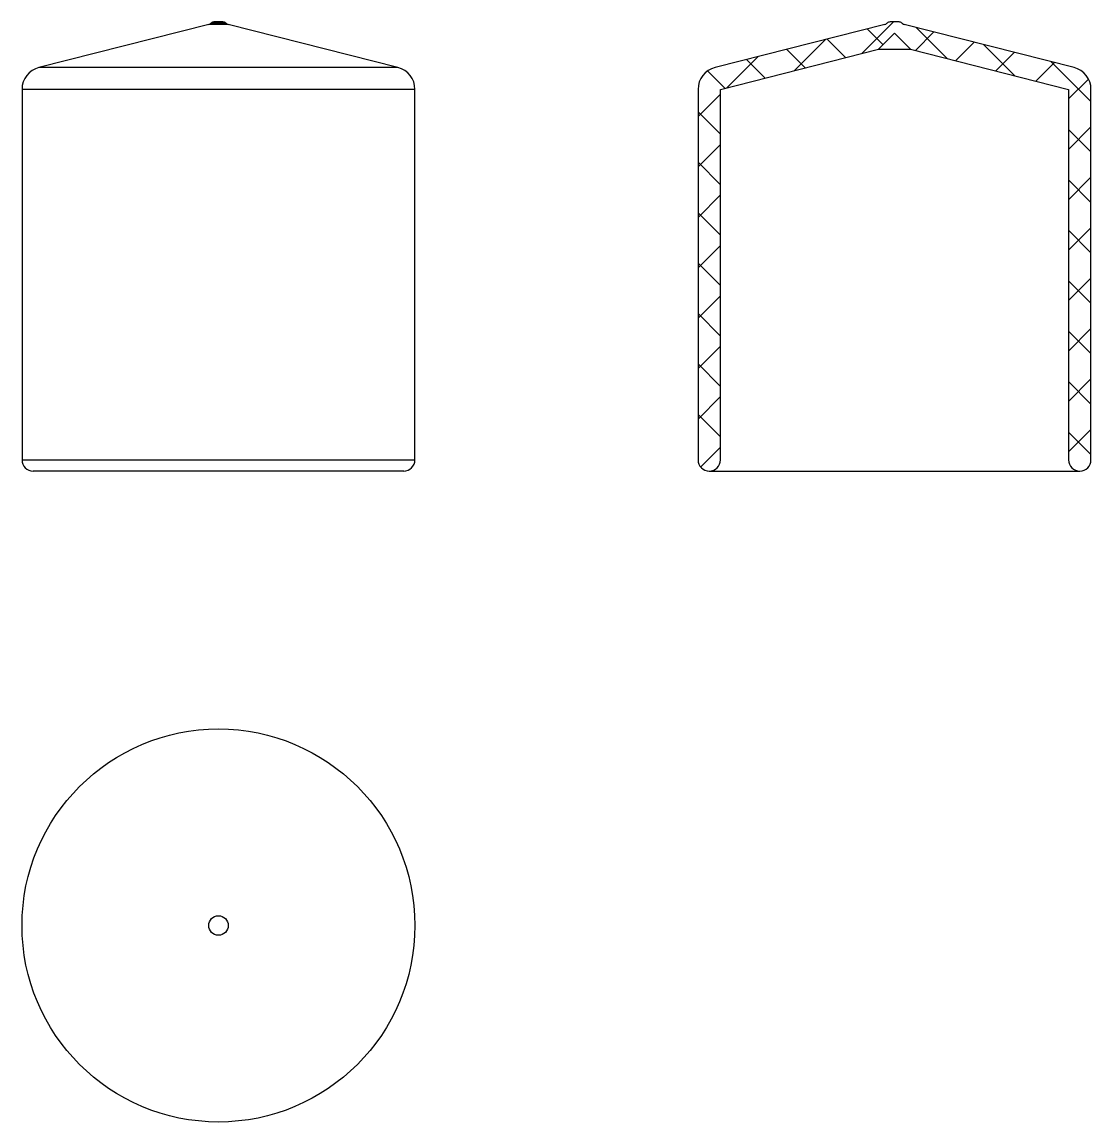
# Model space of a CAD drawing. Header units: millimetres. Extents: x 4.9 to 52.5, y -0.6 to 48.4.
import ezdxf

# ---------------------------------------------------------------- set-up
doc = ezdxf.new("R2010")
doc.units = ezdxf.units.MM

msp = doc.modelspace()

# ---------------------------------------------------------------- hatches: boundary and pattern name
at = {"linetype": 'Continuous', "lineweight": 18}
h = msp.add_hatch(dxfattribs=at)
h.set_pattern_fill('ANSI37', scale=0.5, style=0)
h.set_pattern_definition([(45, (-22.1498, -35.4531), (-1.122532, 1.122532), []), (135, (-22.1498, -35.4531), (-1.122532, -1.122532), [])])
edge = h.paths.add_edge_path(flags=0)
edge.add_line((51.743, 46.322), (44.182, 48.242))
edge.add_arc((44.231, 48.436), 0.2, 230.1446, 255.75, ccw=False)
edge.add_line((44.103, 48.283), (44.075, 48.306))
edge.add_arc((43.946, 48.153), 0.2, 50.1446, 90)
edge.add_line((43.946, 48.353), (43.546, 48.353))
edge.add_arc((43.546, 48.153), 0.2, 90, 129.8554)
edge.add_line((43.418, 48.306), (43.39, 48.283))
edge.add_arc((43.262, 48.436), 0.2, 284.25, 309.8554, ccw=False)
edge.add_line((43.311, 48.242), (35.75, 46.322))
edge.add_arc((35.996, 45.353), 1, 104.25, 180)
edge.add_line((34.996, 45.353), (34.996, 28.853))
edge.add_arc((35.496, 28.853), 0.5, 180, 270)
edge.add_arc((35.496, 28.853), 0.5, 270, 360)
edge.add_line((35.996, 28.853), (35.996, 45.353))
edge.add_line((35.996, 45.353), (43.034, 47.14))
edge.add_line((43.034, 47.14), (43.746, 47.853))
edge.add_line((43.746, 47.853), (44.459, 47.14))
edge.add_line((44.459, 47.14), (51.496, 45.353))
edge.add_line((51.496, 45.353), (51.496, 28.853))
edge.add_arc((51.996, 28.853), 0.5, 180, 270)
edge.add_arc((51.996, 28.853), 0.5, 270, 360)
edge.add_line((52.496, 28.853), (52.496, 45.353))
edge.add_arc((51.496, 45.353), 1, 0, 75.75)

# ---------------------------------------------------------------- linework, layer by layer
at = {"color": 7, "linetype": 'Continuous', "lineweight": 25}
for p, q in [((13.198, 48.242), (5.637, 46.322)), ((14.069, 48.242), (13.198, 48.242)), ((13.305, 48.306), (13.277, 48.283)), ((13.99, 48.283), (13.277, 48.283)), ((13.962, 48.306), (13.305, 48.306)), ((13.834, 48.353), (13.434, 48.353)), ((13.99, 48.283), (13.962, 48.306)), ((21.63, 46.322), (14.069, 48.242)), ((43.311, 48.242), (35.75, 46.322)), ((43.418, 48.306), (43.39, 48.283)), ((43.946, 48.353), (43.546, 48.353)), ((44.103, 48.283), (44.075, 48.306)), ((51.743, 46.322), (44.182, 48.242)), ((43.034, 47.14), (43.746, 47.853)), ((43.746, 47.853), (44.459, 47.14)), ((35.996, 45.353), (43.034, 47.14)), ((43.034, 47.14), (44.459, 47.14)), ((44.459, 47.14), (51.496, 45.353)), ((21.63, 46.322), (5.637, 46.322)), ((4.884, 45.353), (4.884, 28.853)), ((22.384, 45.353), (4.884, 45.353)), ((22.384, 28.853), (22.384, 45.353)), ((34.996, 45.353), (34.996, 28.853)), ((35.996, 28.853), (35.996, 45.353)), ((51.496, 45.353), (51.496, 28.853)), ((52.496, 28.853), (52.496, 45.353)), ((4.884, 28.853), (22.384, 28.853)), ((21.884, 28.353), (5.384, 28.353)), ((35.496, 28.353), (51.996, 28.353))]:
    msp.add_line(p, q, dxfattribs=at)
for radius in [8.75, 0.436]:
    msp.add_circle((13.634, 8.125), radius)
for centre, radius, start, end in [((13.149, 48.436), 0.2, 284.25, 309.8554), ((13.434, 48.153), 0.2, 90, 129.8554), ((13.834, 48.153), 0.2, 50.1446, 90), ((14.119, 48.436), 0.2, 230.1446, 255.75), ((43.262, 48.436), 0.2, 284.25, 309.8554), ((43.546, 48.153), 0.2, 90, 129.8554), ((43.946, 48.153), 0.2, 50.1446, 90), ((44.231, 48.436), 0.2, 230.1446, 255.75), ((5.884, 45.353), 1, 104.25, 180), ((21.384, 45.353), 1, 0, 75.75), ((35.996, 45.353), 1, 104.25, 180), ((51.496, 45.353), 1, 0, 75.75), ((5.384, 28.853), 0.5, 180, 270), ((21.884, 28.853), 0.5, 270, 0), ((35.496, 28.853), 0.5, 180, 270), ((35.496, 28.853), 0.5, 270, 0), ((51.996, 28.853), 0.5, 180, 270), ((51.996, 28.853), 0.5, 270, 0)]:
    msp.add_arc(centre, radius, start, end, dxfattribs=at)

doc.saveas('drawing.dxf')
